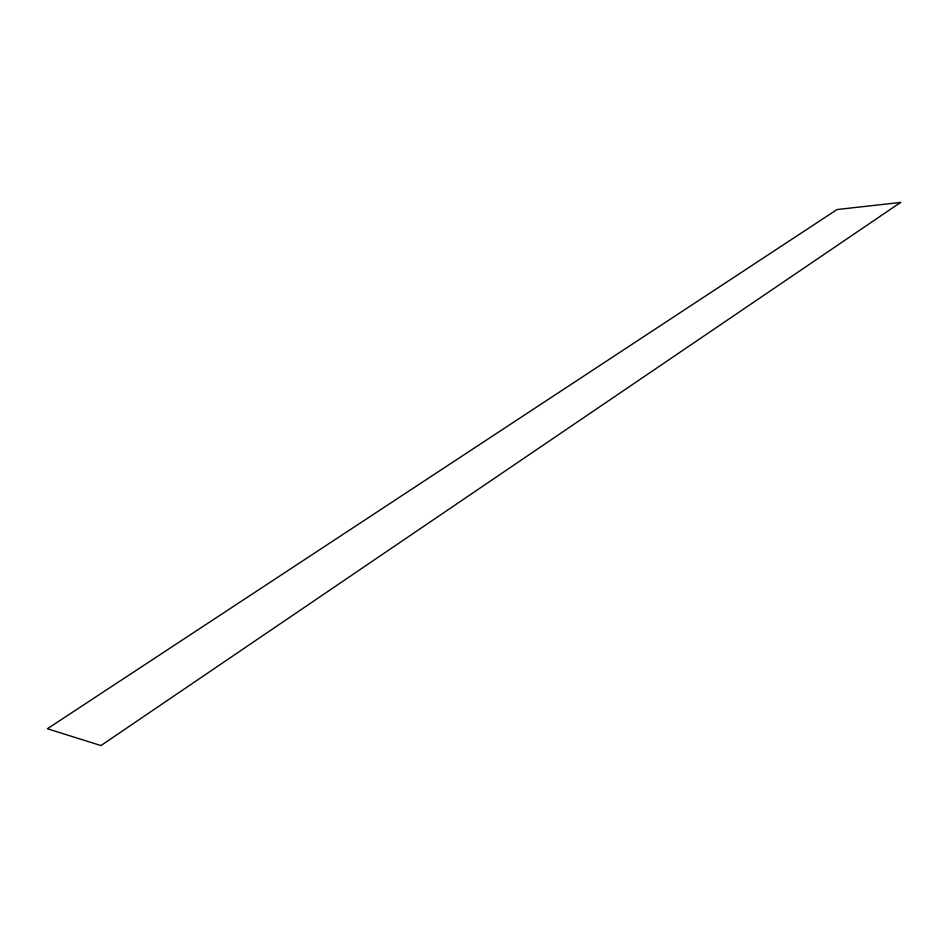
<?xml version="1.0" encoding="UTF-8"?>
<svg xmlns="http://www.w3.org/2000/svg" width="948" height="948" viewBox="0 0 948 948"><rect width="100%" height="100%" fill="white"/><g stroke="black" fill="none" stroke-linecap="round" stroke-linejoin="round"><path stroke-width="1.42" d="M900.6 202.422L100.95 745.578L47.4 728.751L837.013 209.555L900.6 202.422"/></g></svg>
